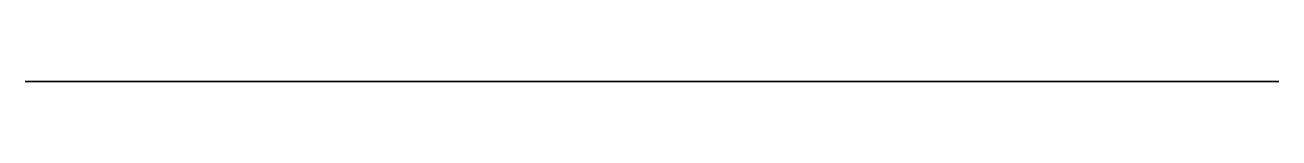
# Model space of a CAD drawing. Header units: millimetres. Extents: x 15.2 to 29.7, y 0 to 0.
import ezdxf

# ---------------------------------------------------------------- set-up
doc = ezdxf.new("R2010")
doc.units = ezdxf.units.MM
doc.layers.get('0').update_dxf_attribs({"color": 194, "true_color": 0x551cb1})

msp = doc.modelspace()

# ---------------------------------------------------------------- linework, layer by layer
at = {"color": 251, "true_color": 0x565656}
msp.add_polyline3d([(23.72, 0, 4.872), (23.904, 0, 4.683), (24.081, 0, 4.488), (24.25, 0, 4.285), (24.411, 0, 4.077), (24.565, 0, 3.863), (24.711, 0, 3.643), (24.849, 0, 3.419), (24.979, 0, 3.189), (25.215, 0, 2.718), (25.418, 0, 2.231), (25.589, 0, 1.732), (25.726, 0, 1.223), (25.792, 0, 0.901), (25.842, 0, 0.574), (25.876, 0, 0.243), (25.896, 0, -0.091), (25.903, 0, -0.429), (25.897, 0, -0.769), (25.855, 0, -1.455), (25.779, 0, -2.146), (25.677, 0, -2.84), (25.435, 0, -4.221), (25.219, 0, -5.629), (25.084, 0, -7.06), (25.038, 0, -8.498), (25.052, 0, -9.214), (25.092, 0, -9.925), (25.159, 0, -10.582), (25.258, 0, -11.235), (25.385, 0, -11.883), (25.536, 0, -12.528), (25.894, 0, -13.81), (26.303, 0, -15.087), (27.148, 0, -17.644), (27.523, 0, -18.936), (27.825, 0, -20.244), (27.951, 0, -21.016), (28.029, 0, -21.795), (28.056, 0, -22.577), (28.03, 0, -23.358), (27.966, 0, -24.024), (27.866, 0, -24.687), (27.731, 0, -25.345), (27.56, 0, -25.994), (27.355, 0, -26.633), (27.117, 0, -27.259), (26.845, 0, -27.869), (26.541, 0, -28.462), (26.832, 0, -28.778), (27.113, 0, -29.109), (27.38, 0, -29.452), (27.631, 0, -29.801), (27.896, 0, -30.206), (28.139, 0, -30.622), (28.361, 0, -31.05), (28.562, 0, -31.488), (28.744, 0, -31.935), (28.907, 0, -32.391), (29.052, 0, -32.855), (29.179, 0, -33.326), (29.384, 0, -34.286), (29.527, 0, -35.264), (29.615, 0, -36.254), (29.653, 0, -37.249), (29.653, 0, -39.547), (29.653, 0, -116.72), (15.179, 0, -116.72), (15.179, 0, 14.394), (17.504, 0, 14.394), (18.485, 0, 14.387), (19.461, 0, 14.34), (19.941, 0, 14.286), (20.415, 0, 14.207), (20.648, 0, 14.155), (20.879, 0, 14.095), (21.107, 0, 14.025), (21.332, 0, 13.945), (21.641, 0, 13.818), (21.942, 0, 13.674), (22.233, 0, 13.514), (22.514, 0, 13.338), (22.783, 0, 13.145), (23.04, 0, 12.936), (23.284, 0, 12.71), (23.514, 0, 12.468), (23.682, 0, 12.27), (23.84, 0, 12.066), (23.989, 0, 11.855), (24.128, 0, 11.638), (24.258, 0, 11.415), (24.377, 0, 11.187), (24.486, 0, 10.954), (24.585, 0, 10.717), (24.674, 0, 10.476), (24.752, 0, 10.231), (24.82, 0, 9.982), (24.876, 0, 9.731), (24.922, 0, 9.477), (24.957, 0, 9.221), (24.98, 0, 8.964), (24.992, 0, 8.704), (24.993, 0, 8.445), (24.983, 0, 8.187), (24.962, 0, 7.929), (24.929, 0, 7.674), (24.886, 0, 7.42), (24.832, 0, 7.169), (24.768, 0, 6.921), (24.693, 0, 6.675), (24.607, 0, 6.434), (24.511, 0, 6.196), (24.405, 0, 5.962), (24.288, 0, 5.734), (24.161, 0, 5.51), (24.024, 0, 5.291), (23.877, 0, 5.079)], close=True, dxfattribs=at)

doc.saveas('drawing.dxf')
